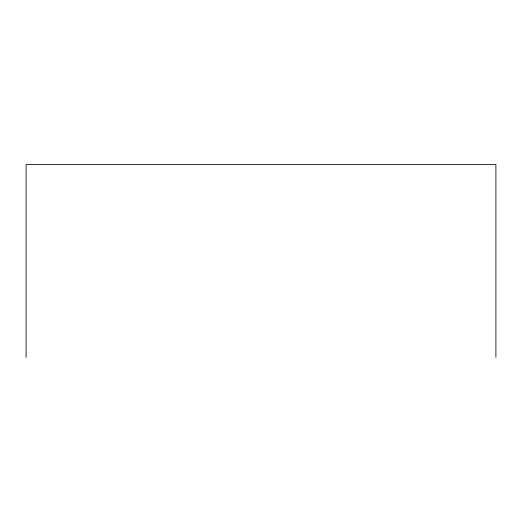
<?xml version="1.0" encoding="UTF-8"?>
<svg xmlns="http://www.w3.org/2000/svg" width="522" height="522" viewBox="0 0 522 522"><rect width="100%" height="100%" fill="white"/><g stroke="black" fill="none" stroke-linecap="round" stroke-linejoin="round"><path stroke-width="0.78" d="M495.9 357.374L495.9 164.626L26.1 164.626L26.1 357.374"/></g></svg>
